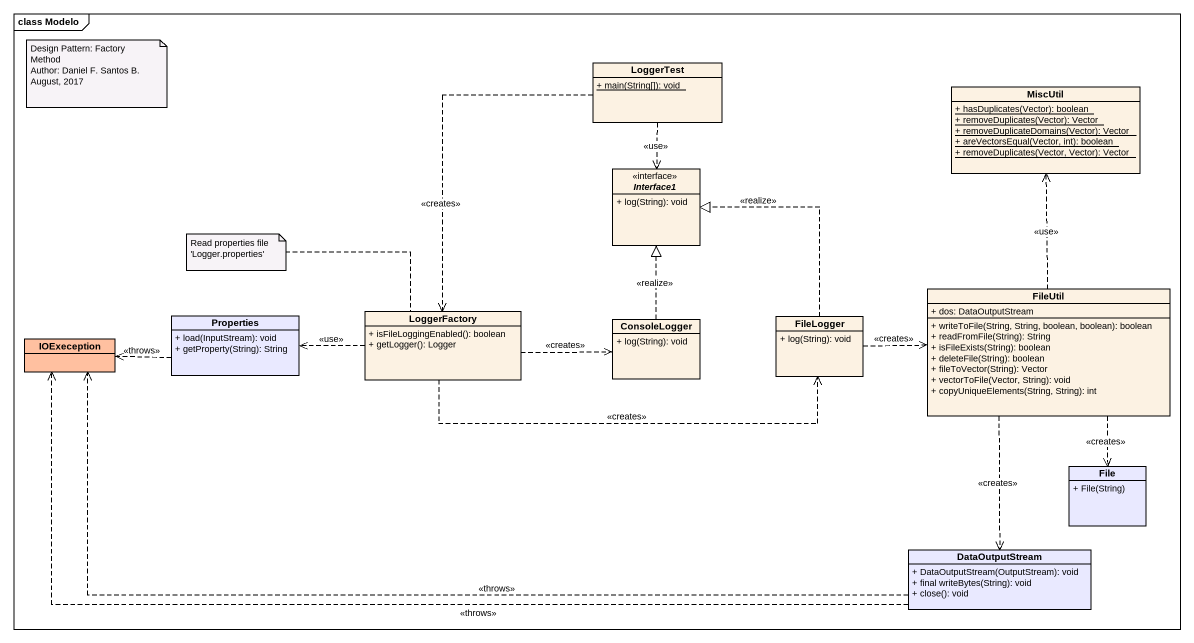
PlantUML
@startuml
mainframe class Modelo
hide circle
hide empty members
skinparam classAttributeIconSize 0
class LoggerTest {
  {static} + main(String[]): void
}
class MiscUtil {
  {static} + hasDuplicates(Vector): boolean
  {static} + removeDuplicates(Vector): Vector
  {static} + removeDuplicateDomains(Vector): Vector
  {static} + areVectorsEqual(Vector, int): boolean
  {static} + removeDuplicates(Vector, Vector): Vector
}
interface Interface1 {
  + log(String): void
}
class Properties #E9E9FF {
  + load(InputStream): void
  + getProperty(String): String
}
class LoggerFactory {
  + isFileLoggingEnabled(): boolean
  + getLogger(): Logger
}
class ConsoleLogger {
  + log(String): void
}
class FileLogger {
  + log(String): void
}
class FileUtil {
  + dos: DataOutputStream
  + writeToFile(String, String, boolean, boolean): boolean
  + readFromFile(String): String
  + isFileExists(String): boolean
  + deleteFile(String): boolean
  + fileToVector(String): Vector
  + vectorToFile(Vector, String): void
  + copyUniqueElements(String, String): int
}
class IOExeception #FFC0A0
class "File" as File_ #E9E9FF {
  + File(String)
}
class DataOutputStream #E9E9FF {
  + DataOutputStream(OutputStream): void
  + final writeBytes(String): void
  + close(): void
}
LoggerTest ..> Interface1 : <<use>>
LoggerTest ..> LoggerFactory : <<creates>>
Properties .left.> IOExeception : <<throws>>
LoggerFactory .left.> Properties : <<use>>
LoggerFactory .right.> ConsoleLogger : <<creates>>
LoggerFactory .right.> FileLogger : <<creates>>
ConsoleLogger .up.|> Interface1 : <<realize>>
FileLogger .up.|> Interface1 : <<realize>>
FileLogger .right.> FileUtil : <<creates>>
FileUtil .up.> MiscUtil : <<use>>
FileUtil ..> File_ : <<creates>>
FileUtil ..> DataOutputStream : <<creates>>
DataOutputStream .left.> IOExeception : <<throws>>
DataOutputStream .left.> IOExeception : <<throws>>
note as N1
  Design Pattern: Factory Method
  Author: Daniel F. Santos B.
  August, 2017
end note
note left of LoggerFactory : Read properties file 'Logger.properties'
@enduml
